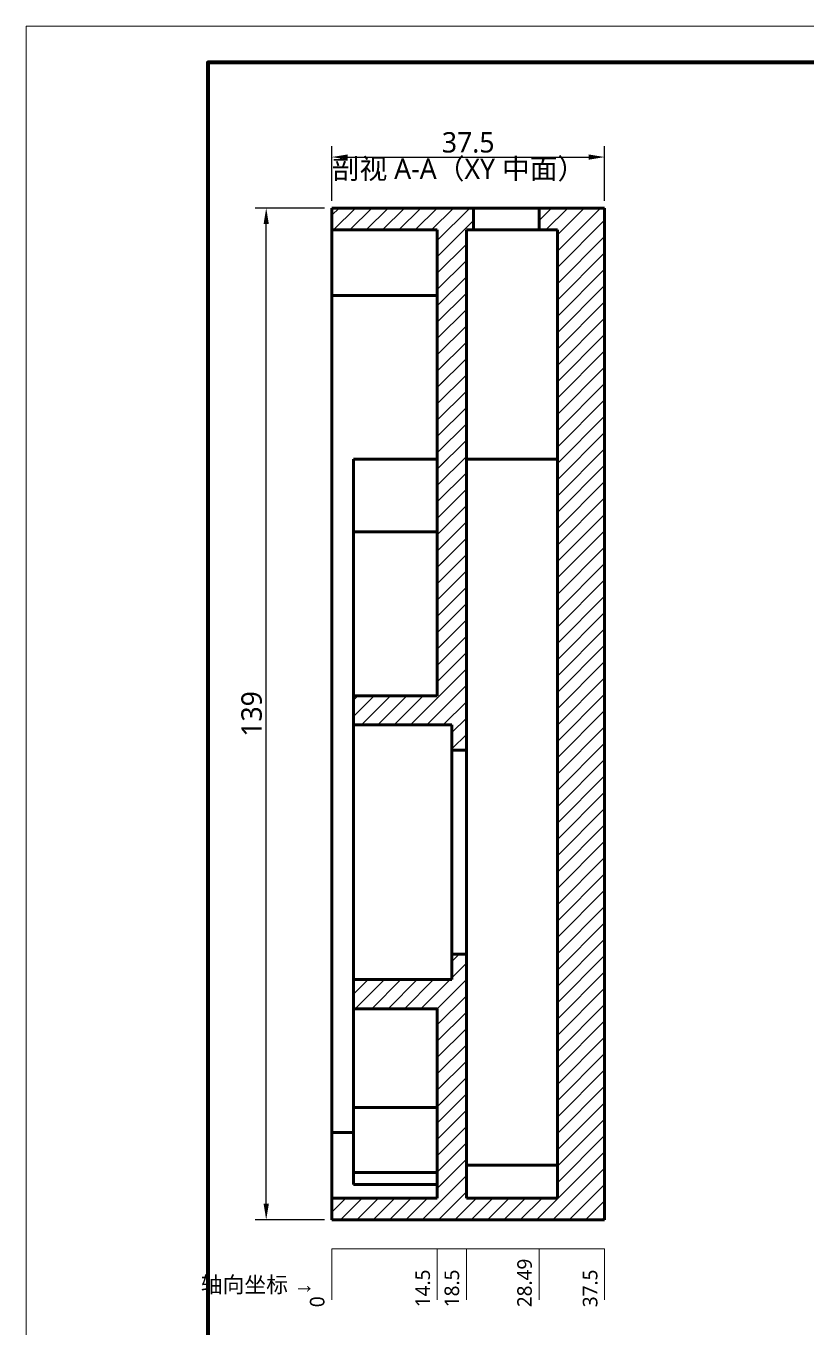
# Model space of a CAD drawing. Header units: millimetres. Extents: x 0 to 420, y 0 to 297.
# Drawn here: x 0 to 107.3, y 118.1 to 297 of the extents above; entities that cross this region are included whole.
import ezdxf

# ---------------------------------------------------------------- set-up
doc = ezdxf.new("R2010")
doc.units = ezdxf.units.MM
for name, color, linetype, lineweight in [('DIM', 3, 'CONTINUOUS', 18), ('FRAME', 7, 'CONTINUOUS', 70), ('HATCH', 8, 'CONTINUOUS', 13), ('TEXT', 7, 'CONTINUOUS', 25), ('VISIBLE', 7, 'CONTINUOUS', 50)]:
    doc.layers.add(name, color=color, linetype=linetype, lineweight=lineweight)
doc.styles.add('CJK', font='NotoSansCJK-Regular.ttc')
doc.dimstyles.new('GB', dxfattribs={"dimtxt": 2.8, "dimasz": 2.2, "dimexe": 1.5, "dimexo": 1, "dimgap": 0.6, "dimtad": 1, "dimlfac": 100, "dimzin": 12, "dimdsep": 46, "dimtxsty": 'CJK', "dimcen": 2.5, "dimazin": 3, "dimtfac": 0.5, "dimtmove": 2, "dimatfit": 3})

msp = doc.modelspace()

# ---------------------------------------------------------------- hatches: boundary and pattern name
at = {"layer": 'HATCH'}
h = msp.add_hatch(dxfattribs=at)
h.set_pattern_fill('ANSI31', scale=0.5)
h.paths.add_polyline_path([(58.5, 201), (58.5, 200.47118), (58.5, 199.94236), (58.5, 199.41353), (58.5, 198.88471), (58.5, 198.35589), (58.5, 197.82707), (58.70175, 197.5), (59.23058, 197.5), (59.7594, 197.5), (60.28822, 197.5), (60.5, 197.81704), (60.5, 198.34586), (60.5, 198.87469), (60.5, 199.40351), (60.5, 199.93233), (60.5, 200.46115), (60.5, 200.98997), (60.5, 201.5188), (60.5, 202.04762), (60.5, 202.57644), (60.5, 203.10526), (60.5, 203.63409), (60.5, 204.16291), (60.5, 204.69173), (60.5, 205.22055), (60.5, 205.74937), (60.5, 206.2782), (60.5, 206.80702), (60.5, 207.33584), (60.5, 207.86466), (60.5, 208.39348), (60.5, 208.92231), (60.5, 209.45113), (60.5, 209.97995), (60.5, 210.50877), (60.5, 211.03759), (60.5, 211.56642), (60.5, 212.09524), (60.5, 212.62406), (60.5, 213.15288), (60.5, 213.6817), (60.5, 214.21053), (60.5, 214.73935), (60.5, 215.26817), (60.5, 215.79699), (60.5, 216.32581), (60.5, 216.85464), (60.5, 217.38346), (60.5, 217.91228), (60.5, 218.4411), (60.5, 218.96992), (60.5, 219.49875), (60.5, 220.02757), (60.5, 220.55639), (60.5, 221.08521), (60.5, 221.61404), (60.5, 222.14286), (60.5, 222.67168), (60.5, 223.2005), (60.5, 223.72932), (60.5, 224.25815), (60.5, 224.78697), (60.5, 225.31579), (60.5, 225.84461), (60.5, 226.37343), (60.5, 226.90226), (60.5, 227.43108), (60.5, 227.9599), (60.5, 228.48872), (60.5, 229.01754), (60.5, 229.54637), (60.5, 230.07519), (60.5, 230.60401), (60.5, 231.13283), (60.5, 231.66165), (60.5, 232.19048), (60.5, 232.7193), (60.5, 233.24812), (60.5, 233.77694), (60.5, 234.30576), (60.5, 234.83459), (60.5, 235.36341), (60.5, 235.89223), (60.5, 236.42105), (60.5, 236.94987), (60.5, 237.4787), (60.5, 238.00752), (60.5, 238.53634), (60.5, 239.06516), (60.5, 239.59398), (60.5, 240.12281), (60.5, 240.65163), (60.5, 241.18045), (60.5, 241.70927), (60.5, 242.2381), (60.5, 242.76692), (60.5, 243.29574), (60.5, 243.82456), (60.5, 244.35338), (60.5, 244.88221), (60.5, 245.41103), (60.5, 245.93985), (60.5, 246.46867), (60.5, 246.99749), (60.5, 247.52632), (60.5, 248.05514), (60.5, 248.58396), (60.5, 249.11278), (60.5, 249.6416), (60.5, 250.17043), (60.5, 250.69925), (60.5, 251.22807), (60.5, 251.75689), (60.5, 252.28571), (60.5, 252.81454), (60.5, 253.34336), (60.5, 253.87218), (60.5, 254.401), (60.5, 254.92982), (60.5, 255.45865), (60.5, 255.98747), (60.5, 256.51629), (60.5, 257.04511), (60.5, 257.57393), (60.5, 258.10276), (60.5, 258.63158), (60.5, 259.1604), (60.5, 259.68922), (60.5, 260.21805), (60.5, 260.74687), (60.5, 261.27569), (60.5, 261.80451), (60.5, 262.33333), (60.5, 262.86216), (60.5, 263.39098), (60.5, 263.9198), (60.5, 264.44862), (60.5, 264.97744), (60.5, 265.50627), (60.5, 266.03509), (60.5, 266.56391), (60.5, 267.09273), (60.5, 267.62155), (60.5, 268.15038), (60.5, 268.6792), (60.70802, 269), (61.23684, 269), (61.5, 269.26566), (61.5, 269.79449), (61.5, 270.32331), (61.5, 270.85213), (61.5, 271.38095), (61.5, 271.90977), (61.0614, 272), (60.53258, 272), (60.00376, 272), (59.47494, 272), (58.94612, 272), (58.41729, 272), (57.88847, 272), (57.35965, 272), (56.83083, 272), (56.30201, 272), (55.77318, 272), (55.24436, 272), (54.71554, 272), (54.18672, 272), (53.65789, 272), (53.12907, 272), (52.60025, 272), (52.07143, 272), (51.54261, 272), (51.01378, 272), (50.48496, 272), (49.95614, 272), (49.42732, 272), (48.8985, 272), (48.36967, 272), (47.84085, 272), (47.31203, 272), (46.78321, 272), (46.25439, 272), (45.72556, 272), (45.19674, 272), (44.66792, 272), (44.1391, 272), (43.61028, 272), (43.08145, 272), (42.55263, 272), (42.02381, 272), (42, 271.49499), (42, 270.96617), (42, 270.43734), (42, 269.90852), (42, 269.3797), (42.14912, 269), (42.67794, 269), (43.20677, 269), (43.73559, 269), (44.26441, 269), (44.79323, 269), (45.32206, 269), (45.85088, 269), (46.3797, 269), (46.90852, 269), (47.43734, 269), (47.96617, 269), (48.49499, 269), (49.02381, 269), (49.55263, 269), (50.08145, 269), (50.61028, 269), (51.1391, 269), (51.66792, 269), (52.19674, 269), (52.72556, 269), (53.25439, 269), (53.78321, 269), (54.31203, 269), (54.84085, 269), (55.36967, 269), (55.8985, 269), (56.42732, 269), (56.5, 268.54386), (56.5, 268.01504), (56.5, 267.48622), (56.5, 266.95739), (56.5, 266.42857), (56.5, 265.89975), (56.5, 265.37093), (56.5, 264.84211), (56.5, 264.31328), (56.5, 263.78446), (56.5, 263.25564), (56.5, 262.72682), (56.5, 262.19799), (56.5, 261.66917), (56.5, 261.14035), (56.5, 260.61153), (56.5, 260.08271), (56.5, 259.55388), (56.5, 259.02506), (56.5, 258.49624), (56.5, 257.96742), (56.5, 257.4386), (56.5, 256.90977), (56.5, 256.38095), (56.5, 255.85213), (56.5, 255.32331), (56.5, 254.79449), (56.5, 254.26566), (56.5, 253.73684), (56.5, 253.20802), (56.5, 252.6792), (56.5, 252.15038), (56.5, 251.62155), (56.5, 251.09273), (56.5, 250.56391), (56.5, 250.03509), (56.5, 249.50627), (56.5, 248.97744), (56.5, 248.44862), (56.5, 247.9198), (56.5, 247.39098), (56.5, 246.86216), (56.5, 246.33333), (56.5, 245.80451), (56.5, 245.27569), (56.5, 244.74687), (56.5, 244.21805), (56.5, 243.68922), (56.5, 243.1604), (56.5, 242.63158), (56.5, 242.10276), (56.5, 241.57393), (56.5, 241.04511), (56.5, 240.51629), (56.5, 239.98747), (56.5, 239.45865), (56.5, 238.92982), (56.5, 238.401), (56.5, 237.87218), (56.5, 237.34336), (56.5, 236.81454), (56.5, 236.28571), (56.5, 235.75689), (56.5, 235.22807), (56.5, 234.69925), (56.5, 234.17043), (56.5, 233.6416), (56.5, 233.11278), (56.5, 232.58396), (56.5, 232.05514), (56.5, 231.52632), (56.5, 230.99749), (56.5, 230.46867), (56.5, 229.93985), (56.5, 229.41103), (56.5, 228.88221), (56.5, 228.35338), (56.5, 227.82456), (56.5, 227.29574), (56.5, 226.76692), (56.5, 226.2381), (56.5, 225.70927), (56.5, 225.18045), (56.5, 224.65163), (56.5, 224.12281), (56.5, 223.59398), (56.5, 223.06516), (56.5, 222.53634), (56.5, 222.00752), (56.5, 221.4787), (56.5, 220.94987), (56.5, 220.42105), (56.5, 219.89223), (56.5, 219.36341), (56.5, 218.83459), (56.5, 218.30576), (56.5, 217.77694), (56.5, 217.24812), (56.5, 216.7193), (56.5, 216.19048), (56.5, 215.66165), (56.5, 215.13283), (56.5, 214.60401), (56.5, 214.07519), (56.5, 213.54637), (56.5, 213.01754), (56.5, 212.48872), (56.5, 211.9599), (56.5, 211.43108), (56.5, 210.90226), (56.5, 210.37343), (56.5, 209.84461), (56.5, 209.31579), (56.5, 208.78697), (56.5, 208.25815), (56.5, 207.72932), (56.5, 207.2005), (56.5, 206.67168), (56.5, 206.14286), (56.5, 205.61404), (56.5, 205.08521), (56.05639, 205), (55.52757, 205), (54.99875, 205), (54.46992, 205), (53.9411, 205), (53.41228, 205), (52.88346, 205), (52.35464, 205), (51.82581, 205), (51.29699, 205), (50.76817, 205), (50.23935, 205), (49.71053, 205), (49.1817, 205), (48.65288, 205), (48.12406, 205), (47.59524, 205), (47.06642, 205), (46.53759, 205), (46.00877, 205), (45.47995, 205), (45, 204.95113), (45, 204.42231), (45, 203.89348), (45, 203.36466), (45, 202.83584), (45, 202.30702), (45, 201.7782), (45, 201.24937), (45.27945, 201), (45.80827, 201), (46.33709, 201), (46.86591, 201), (47.39474, 201), (47.92356, 201), (48.45238, 201), (48.9812, 201), (49.51003, 201), (50.03885, 201), (50.56767, 201), (51.09649, 201), (51.62531, 201), (52.15414, 201), (52.68296, 201), (53.21178, 201), (53.7406, 201), (54.26942, 201), (54.79825, 201), (55.32707, 201), (55.85589, 201), (56.38471, 201), (56.91353, 201), (57.44236, 201), (57.97118, 201), (58.5, 201)])
h = msp.add_hatch(dxfattribs=at)
h.set_pattern_fill('ANSI31', scale=0.5)
h.paths.add_polyline_path([(56.5, 136), (55.37714, 136), (54.25429, 136), (53.13143, 136), (52.00857, 136), (50.88571, 136), (49.76286, 136), (48.64, 136), (47.51714, 136), (46.39429, 136), (45.27143, 136), (44.14857, 136), (43.02571, 136), (42, 135.90286), (42, 134.78), (42, 133.65714), (42.46571, 133), (43.58857, 133), (44.71143, 133), (45.83429, 133), (46.95714, 133), (48.08, 133), (49.20286, 133), (50.32571, 133), (51.44857, 133), (52.57143, 133), (53.69429, 133), (54.81714, 133), (55.94, 133), (57.06286, 133), (58.18571, 133), (59.30857, 133), (60.43143, 133), (61.55429, 133), (62.67714, 133), (63.8, 133), (64.92286, 133), (66.04571, 133), (67.16857, 133), (68.29143, 133), (69.41429, 133), (70.53714, 133), (71.66, 133), (72.78286, 133), (73.90571, 133), (75.02857, 133), (76.15143, 133), (77.27429, 133), (78.39714, 133), (79.5, 133.02), (79.5, 134.14286), (79.5, 135.26571), (79.5, 136.38857), (79.5, 137.51143), (79.5, 138.63429), (79.5, 139.75714), (79.5, 140.88), (79.5, 142.00286), (79.5, 143.12571), (79.5, 144.24857), (79.5, 145.37143), (79.5, 146.49429), (79.5, 147.61714), (79.5, 148.74), (79.5, 149.86286), (79.5, 150.98571), (79.5, 152.10857), (79.5, 153.23143), (79.5, 154.35429), (79.5, 155.47714), (79.5, 156.6), (79.5, 157.72286), (79.5, 158.84571), (79.5, 159.96857), (79.5, 161.09143), (79.5, 162.21429), (79.5, 163.33714), (79.5, 164.46), (79.5, 165.58286), (79.5, 166.70571), (79.5, 167.82857), (79.5, 168.95143), (79.5, 170.07429), (79.5, 171.19714), (79.5, 172.32), (79.5, 173.44286), (79.5, 174.56571), (79.5, 175.68857), (79.5, 176.81143), (79.5, 177.93429), (79.5, 179.05714), (79.5, 180.18), (79.5, 181.30286), (79.5, 182.42571), (79.5, 183.54857), (79.5, 184.67143), (79.5, 185.79429), (79.5, 186.91714), (79.5, 188.04), (79.5, 189.16286), (79.5, 190.28571), (79.5, 191.40857), (79.5, 192.53143), (79.5, 193.65429), (79.5, 194.77714), (79.5, 195.9), (79.5, 197.02286), (79.5, 198.14571), (79.5, 199.26857), (79.5, 200.39143), (79.5, 201.51429), (79.5, 202.63714), (79.5, 203.76), (79.5, 204.88286), (79.5, 206.00571), (79.5, 207.12857), (79.5, 208.25143), (79.5, 209.37429), (79.5, 210.49714), (79.5, 211.62), (79.5, 212.74286), (79.5, 213.86571), (79.5, 214.98857), (79.5, 216.11143), (79.5, 217.23429), (79.5, 218.35714), (79.5, 219.48), (79.5, 220.60286), (79.5, 221.72571), (79.5, 222.84857), (79.5, 223.97143), (79.5, 225.09429), (79.5, 226.21714), (79.5, 227.34), (79.5, 228.46286), (79.5, 229.58571), (79.5, 230.70857), (79.5, 231.83143), (79.5, 232.95429), (79.5, 234.07714), (79.5, 235.2), (79.5, 236.32286), (79.5, 237.44571), (79.5, 238.56857), (79.5, 239.69143), (79.5, 240.81429), (79.5, 241.93714), (79.5, 243.06), (79.5, 244.18286), (79.5, 245.30571), (79.5, 246.42857), (79.5, 247.55143), (79.5, 248.67429), (79.5, 249.79714), (79.5, 250.92), (79.5, 252.04286), (79.5, 253.16571), (79.5, 254.28857), (79.5, 255.41143), (79.5, 256.53429), (79.5, 257.65714), (79.5, 258.78), (79.5, 259.90286), (79.5, 261.02571), (79.5, 262.14857), (79.5, 263.27143), (79.5, 264.39429), (79.5, 265.51714), (79.5, 266.64), (79.5, 267.76286), (79.5, 268.88571), (79.5, 270.00857), (79.5, 271.13143), (79.24571, 272), (78.12286, 272), (77, 272), (75.87714, 272), (74.75429, 272), (73.63143, 272), (72.50857, 272), (71.38571, 272), (70.49, 271.77286), (70.49, 270.65), (70.49, 269.52714), (71.08571, 269), (72.20857, 269), (73, 268.66857), (73, 267.54571), (73, 266.42286), (73, 265.3), (73, 264.17714), (73, 263.05429), (73, 261.93143), (73, 260.80857), (73, 259.68571), (73, 258.56286), (73, 257.44), (73, 256.31714), (73, 255.19429), (73, 254.07143), (73, 252.94857), (73, 251.82571), (73, 250.70286), (73, 249.58), (73, 248.45714), (73, 247.33429), (73, 246.21143), (73, 245.08857), (73, 243.96571), (73, 242.84286), (73, 241.72), (73, 240.59714), (73, 239.47429), (73, 238.35143), (73, 237.22857), (73, 236.10571), (73, 234.98286), (73, 233.86), (73, 232.73714), (73, 231.61429), (73, 230.49143), (73, 229.36857), (73, 228.24571), (73, 227.12286), (73, 226), (73, 224.87714), (73, 223.75429), (73, 222.63143), (73, 221.50857), (73, 220.38571), (73, 219.26286), (73, 218.14), (73, 217.01714), (73, 215.89429), (73, 214.77143), (73, 213.64857), (73, 212.52571), (73, 211.40286), (73, 210.28), (73, 209.15714), (73, 208.03429), (73, 206.91143), (73, 205.78857), (73, 204.66571), (73, 203.54286), (73, 202.42), (73, 201.29714), (73, 200.17429), (73, 199.05143), (73, 197.92857), (73, 196.80571), (73, 195.68286), (73, 194.56), (73, 193.43714), (73, 192.31429), (73, 191.19143), (73, 190.06857), (73, 188.94571), (73, 187.82286), (73, 186.7), (73, 185.57714), (73, 184.45429), (73, 183.33143), (73, 182.20857), (73, 181.08571), (73, 179.96286), (73, 178.84), (73, 177.71714), (73, 176.59429), (73, 175.47143), (73, 174.34857), (73, 173.22571), (73, 172.10286), (73, 170.98), (73, 169.85714), (73, 168.73429), (73, 167.61143), (73, 166.48857), (73, 165.36571), (73, 164.24286), (73, 163.12), (73, 161.99714), (73, 160.87429), (73, 159.75143), (73, 158.62857), (73, 157.50571), (73, 156.38286), (73, 155.26), (73, 154.13714), (73, 153.01429), (73, 151.89143), (73, 150.76857), (73, 149.64571), (73, 148.52286), (73, 147.4), (73, 146.27714), (73, 145.15429), (73, 144.03143), (73, 142.90857), (73, 141.78571), (73, 140.66286), (73, 139.54), (73, 138.41714), (73, 137.29429), (73, 136.17143), (72.04857, 136), (70.92571, 136), (69.80286, 136), (68.68, 136), (67.55714, 136), (66.43429, 136), (65.31143, 136), (64.18857, 136), (63.06571, 136), (61.94286, 136), (60.82, 136), (60.5, 136.80286), (60.5, 137.92571), (60.5, 139.04857), (60.5, 140.17143), (60.5, 141.29429), (60.5, 142.41714), (60.5, 143.54), (60.5, 144.66286), (60.5, 145.78571), (60.5, 146.90857), (60.5, 148.03143), (60.5, 149.15429), (60.5, 150.27714), (60.5, 151.4), (60.5, 152.52286), (60.5, 153.64571), (60.5, 154.76857), (60.5, 155.89143), (60.5, 157.01429), (60.5, 158.13714), (60.5, 159.26), (60.5, 160.38286), (60.5, 161.50571), (60.5, 162.62857), (60.5, 163.75143), (60.5, 164.87429), (60.5, 165.99714), (60.5, 167.12), (60.5, 168.24286), (60.5, 169.36571), (59.51143, 169.5), (58.5, 169.38857), (58.5, 168.26571), (58.5, 167.14286), (58.5, 166.02), (57.39714, 166), (56.27429, 166), (55.15143, 166), (54.02857, 166), (52.90571, 166), (51.78286, 166), (50.66, 166), (49.53714, 166), (48.41429, 166), (47.29143, 166), (46.16857, 166), (45.04571, 166), (45, 164.92286), (45, 163.8), (45, 162.67714), (45.44571, 162), (46.56857, 162), (47.69143, 162), (48.81429, 162), (49.93714, 162), (51.06, 162), (52.18286, 162), (53.30571, 162), (54.42857, 162), (55.55143, 162), (56.5, 161.82571), (56.5, 160.70286), (56.5, 159.58), (56.5, 158.45714), (56.5, 157.33429), (56.5, 156.21143), (56.5, 155.08857), (56.5, 153.96571), (56.5, 152.84286), (56.5, 151.72), (56.5, 150.59714), (56.5, 149.47429), (56.5, 148.35143), (56.5, 147.22857), (56.5, 146.10571), (56.5, 144.98286), (56.5, 143.86), (56.5, 142.73714), (56.5, 141.61429), (56.5, 140.49143), (56.5, 139.36857), (56.5, 138.24571), (56.5, 137.12286), (56.5, 136)])

# ---------------------------------------------------------------- linework, layer by layer
at = {"layer": 'DIM'}
for p, q in [((42, 129), (42, 122)), ((42, 129), (79.5, 129)), ((56.5, 129), (56.5, 122)), ((60.5, 129), (60.5, 122)), ((70.49, 129), (70.49, 122)), ((79.5, 129), (79.5, 122))]:
    msp.add_line(p, q, dxfattribs=at)
at = {"layer": 'FRAME', "lineweight": 18}
msp.add_lwpolyline([(0, 0), (420, 0), (420, 297), (0, 297)], close=True, dxfattribs=at)
at = {"layer": 'FRAME'}
msp.add_lwpolyline([(25, 5), (415, 5), (415, 292), (25, 292)], close=True, dxfattribs=at)
at = {"layer": 'VISIBLE'}
for points in [[(61.5, 272), (42, 272)], [(42, 272), (42, 269)], [(70.49, 272), (61.5, 272)], [(61.5, 272), (61.5, 269)], [(79.5, 272), (70.49, 272)], [(70.49, 272), (70.49, 269)], [(79.5, 272), (79.5, 133)], [(56.5, 269), (42, 269)], [(42, 268.97483), (42, 269)], [(42, 268.89948), (42, 268.97483)], [(42, 268.77435), (42, 268.89948)], [(42, 268.60016), (42, 268.77435)], [(42, 268.37786), (42, 268.60016)], [(42, 268.10872), (42, 268.37786)], [(56.5, 269), (56.5, 205)], [(61.5, 269), (60.5, 269)], [(60.5, 269), (60.5, 197.5)], [(61.5, 269), (70.49, 269)], [(70.49, 269), (61.5, 269)], [(73, 269), (70.49, 269)], [(73, 269), (73, 136)], [(42, 267.79423), (42, 268.10872)], [(42, 267.43615), (42, 267.79423)], [(42, 267.03648), (42, 267.43615)], [(42, 266.59747), (42, 267.03648)], [(42, 266.12155), (42, 266.59747)], [(42, 265.61141), (42, 266.12155)], [(42, 265.06988), (42, 265.61141)], [(42, 264.5), (42, 265.06988)], [(42, 263.90495), (42, 264.5)], [(42, 263.28807), (42, 263.90495)], [(42, 262.6528), (42, 263.28807)], [(42, 262.00269), (42, 262.6528)], [(42, 261.34138), (42, 262.00269)], [(42, 260.67257), (42, 261.34138)], [(42, 260), (42, 260.67257)], [(42, 260), (56.5, 260)], [(42, 260), (42, 145)], [(45, 237.5), (45, 237.49604)], [(51.14034, 237.5), (45, 237.5)], [(45, 237.49604), (45, 237.46733)], [(45, 237.46733), (45, 237.41103)], [(45, 237.41103), (45, 237.32744)], [(45, 237.32744), (45, 237.21702)], [(45, 237.21702), (45, 237.0804)], [(45, 237.0804), (45, 236.91832)], [(45, 236.91832), (45, 236.7317)], [(45, 236.7317), (45, 236.52156)], [(45, 236.52156), (45, 236.28907)], [(45, 236.28907), (45, 236.03553)], [(51.14034, 237.5), (56.5, 237.5)], [(73, 237.5), (60.5, 237.5)], [(45, 236.03553), (45, 235.76235)], [(45, 235.76235), (45, 235.47104)], [(45, 235.47104), (45, 235.16322)], [(45, 235.16322), (45, 234.84061)], [(45, 234.84061), (45, 234.50498)], [(45, 234.50498), (45, 234.15822)], [(45, 234.15822), (45, 233.80225)], [(45, 233.80225), (45, 233.43903)], [(45, 233.43903), (45, 233.0706)], [(45, 233.0706), (45, 232.699)], [(45, 232.699), (45, 232.3263)], [(45, 232.3263), (45, 230.1818)], [(45, 232.3263), (45, 231.95456)], [(45, 231.95456), (45, 231.58585)], [(45, 231.58585), (45, 231.22222)], [(45, 231.22222), (45, 230.86569)], [(45, 230.86569), (45, 230.51824)], [(45, 230.51824), (45, 230.1818)], [(45, 230.1818), (45, 229.85824)], [(45, 228.49354), (45, 229.87977)], [(45, 229.85824), (45, 229.54936)], [(45, 229.54936), (45, 229.25688)], [(45, 229.25688), (45, 228.98241)], [(45, 228.98241), (45, 228.7275)], [(45, 228.7275), (45, 228.49354)], [(45, 228.49354), (45, 228.28184)], [(45, 228.28184), (45, 228.09359)], [(45, 228.09359), (45, 227.92981)], [(45, 228.09359), (45, 200.03171)], [(45, 227.92981), (45, 227.79143)], [(45, 227.79143), (45, 227.67922)], [(45, 227.67922), (45, 227.59379)], [(45, 227.59379), (45, 227.53562)], [(45, 227.53562), (45, 227.50503)], [(45, 227.50503), (45, 227.5)], [(49.57896, 227.5), (45, 227.5)], [(49.57896, 227.5), (56.5, 227.5)], [(56.5, 205), (45, 205)], [(45, 205), (45, 201)], [(45, 201), (45, 200.96092)], [(45, 201), (58.5, 201)], [(45, 200.96092), (45, 200.84386)], [(45, 200.84386), (45, 200.64933)], [(45, 200.64933), (45, 200.37821)], [(45, 200.37821), (45, 200.03171)], [(58.5, 201), (58.5, 197.5)], [(45, 200.03171), (45, 199.61137)], [(45, 199.61137), (45, 199.11908)], [(45, 199.11908), (45, 198.55703)], [(45, 198.55703), (45, 197.92773)], [(45, 197.92773), (45, 197.23399)], [(45, 197.23399), (45, 196.47891)], [(58.5, 197.34363), (58.5, 197.5)], [(58.5, 197.5), (58.5, 197.46085)], [(58.5, 197.5), (60.5, 197.5)], [(58.5, 197.46085), (58.5, 197.34363)], [(58.5, 197.34363), (58.5, 197.14899)], [(58.5, 196.53223), (58.5, 197.14899)], [(58.5, 197.14899), (58.5, 196.87802)], [(58.5, 196.87802), (58.5, 196.53223)], [(60.5, 197.5), (60.5, 197.46085)], [(60.5, 197.46085), (60.5, 197.34363)], [(60.5, 197.34363), (60.5, 197.14899)], [(60.5, 197.14899), (60.5, 196.87802)], [(60.5, 196.87802), (60.5, 196.53223)], [(45, 196.47891), (45, 195.66587)], [(45, 195.66587), (45, 194.79849)], [(58.5, 196.53223), (58.5, 196.11356)], [(58.5, 196.11356), (58.5, 195.62436)], [(58.5, 195.06734), (58.5, 195.62436)], [(58.5, 195.62436), (58.5, 195.06734)], [(58.5, 195.06734), (58.5, 194.44564)], [(60.5, 196.53223), (60.5, 196.11356)], [(60.5, 196.11356), (60.5, 195.62436)], [(60.5, 195.62436), (60.5, 195.06734)], [(60.5, 195.06734), (60.5, 194.44564)], [(45, 194.79849), (45, 193.88065)], [(45, 193.88065), (45, 192.91644)], [(58.5, 194.44564), (58.5, 193.76273)], [(58.5, 193.02242), (58.5, 193.76273)], [(58.5, 193.76273), (58.5, 193.02242)], [(60.5, 194.44564), (60.5, 193.76273)], [(60.5, 193.76273), (60.5, 193.02242)], [(45, 192.91644), (45, 191.91018)], [(45, 191.91018), (45, 190.86636)], [(58.5, 193.02242), (58.5, 192.22886)], [(58.5, 192.22886), (58.5, 191.38648)], [(58.5, 191.38648), (58.5, 190.5)], [(60.5, 193.02242), (60.5, 192.22886)], [(60.5, 192.22886), (60.5, 191.38648)], [(60.5, 191.38648), (60.5, 190.5)], [(45, 190.86636), (45, 189.78964)], [(45, 189.78964), (45, 188.68482)], [(58.5, 190.5), (58.5, 189.57437)], [(60.5, 190.5), (60.5, 189.57437)], [(45, 188.68482), (45, 187.55685)], [(58.5, 189.57437), (58.5, 188.61477)], [(58.5, 187.62657), (58.5, 188.61477)], [(58.5, 188.61477), (58.5, 187.62657)], [(60.5, 189.57437), (60.5, 188.61477)], [(60.5, 188.61477), (60.5, 187.62657)], [(45, 187.55685), (45, 186.41076)], [(45, 186.41076), (45, 185.25167)], [(58.5, 187.62657), (58.5, 186.61529)], [(58.5, 186.61529), (58.5, 185.58659)], [(60.5, 187.62657), (60.5, 186.61529)], [(60.5, 186.61529), (60.5, 185.58659)], [(45, 185.25167), (45, 184.08476)], [(58.5, 185.58659), (58.5, 184.54622)], [(58.5, 184.54622), (58.5, 183.5)], [(60.5, 185.58659), (60.5, 184.54622)], [(60.5, 184.54622), (60.5, 183.5)], [(45, 184.08476), (45, 182.91524)], [(45, 182.91524), (45, 181.74833)], [(58.5, 183.5), (58.5, 182.45378)], [(58.5, 182.45378), (58.5, 181.41341)], [(60.5, 183.5), (60.5, 182.45378)], [(60.5, 182.45378), (60.5, 181.41341)], [(45, 181.74833), (45, 180.58924)], [(58.5, 181.41341), (58.5, 180.38471)], [(60.5, 181.41341), (60.5, 180.38471)], [(45, 180.58924), (45, 179.44315)], [(45, 179.44315), (45, 178.31518)], [(58.5, 180.38471), (58.5, 179.37343)], [(58.5, 178.38523), (58.5, 179.37343)], [(58.5, 179.37343), (58.5, 178.38523)], [(60.5, 180.38471), (60.5, 179.37343)], [(60.5, 179.37343), (60.5, 178.38523)], [(45, 178.31518), (45, 177.21036)], [(45, 177.21036), (45, 176.13364)], [(58.5, 178.38523), (58.5, 177.42563)], [(58.5, 177.42563), (58.5, 176.5)], [(60.5, 178.38523), (60.5, 177.42563)], [(60.5, 177.42563), (60.5, 176.5)], [(45, 176.13364), (45, 175.08982)], [(58.5, 176.5), (58.5, 175.61352)], [(58.5, 175.61352), (58.5, 174.77114)], [(60.5, 176.5), (60.5, 175.61352)], [(60.5, 175.61352), (60.5, 174.77114)], [(45, 175.08982), (45, 174.08356)], [(45, 174.08356), (45, 173.11935)], [(58.5, 174.77114), (58.5, 173.97758)], [(58.5, 173.23727), (58.5, 173.97758)], [(58.5, 173.97758), (58.5, 173.23727)], [(60.5, 174.77114), (60.5, 173.97758)], [(60.5, 173.97758), (60.5, 173.23727)], [(45, 173.11935), (45, 172.20151)], [(45, 172.20151), (45, 171.33413)], [(58.5, 173.23727), (58.5, 172.55436)], [(58.5, 172.55436), (58.5, 171.93266)], [(58.5, 171.37564), (58.5, 171.93266)], [(58.5, 171.93266), (58.5, 171.37564)], [(60.5, 173.23727), (60.5, 172.55436)], [(60.5, 172.55436), (60.5, 171.93266)], [(60.5, 171.93266), (60.5, 171.37564)], [(45, 171.33413), (45, 170.52109)], [(45, 170.52109), (45, 169.76601)], [(58.5, 171.37564), (58.5, 170.88644)], [(58.5, 170.88644), (58.5, 170.46777)], [(58.5, 169.85101), (58.5, 170.46777)], [(58.5, 170.46777), (58.5, 170.12198)], [(58.5, 170.12198), (58.5, 169.85101)], [(60.5, 171.37564), (60.5, 170.88644)], [(60.5, 170.88644), (60.5, 170.46777)], [(60.5, 170.46777), (60.5, 170.12198)], [(60.5, 170.12198), (60.5, 169.85101)], [(45, 169.76601), (45, 169.07227)], [(45, 169.07227), (45, 168.44297)], [(45, 168.44297), (45, 167.88092)], [(58.5, 169.85101), (58.5, 169.65637)], [(58.5, 169.5), (58.5, 169.65637)], [(58.5, 169.65637), (58.5, 169.53915)], [(58.5, 169.53915), (58.5, 169.5)], [(60.5, 169.5), (58.5, 169.5)], [(58.5, 169.5), (58.5, 166)], [(60.5, 169.85101), (60.5, 169.65637)], [(60.5, 169.65637), (60.5, 169.53915)], [(60.5, 169.53915), (60.5, 169.5)], [(60.5, 169.5), (60.5, 136)], [(45, 167.88092), (45, 167.38863)], [(45, 167.38863), (45, 166.96829)], [(45, 166.96829), (45, 166.62179)], [(45, 148.44747), (45, 166.96829)], [(45, 166.62179), (45, 166.35067)], [(45, 166.35067), (45, 166.15614)], [(45, 166.15614), (45, 166.03908)], [(45, 166.03908), (45, 166)], [(58.5, 166), (45, 166)], [(45, 166), (45, 162)], [(56.5, 162), (45, 162)], [(56.5, 162), (56.5, 136)], [(56.5, 148.44747), (45, 148.44747)], [(45, 148.21075), (45, 148.44747)], [(45, 147.95387), (45, 148.21075)], [(45, 147.67824), (45, 147.95387)], [(45, 147.38534), (45, 147.67824)], [(45, 147.07678), (45, 147.38534)], [(45, 146.75422), (45, 147.07678)], [(45, 146.41942), (45, 146.75422)], [(45, 145), (42, 145)], [(42, 144.32743), (42, 145)], [(45, 146.07419), (45, 146.41942)], [(45, 145.72041), (45, 146.07419)], [(45, 145.36001), (45, 145.72041)], [(45, 144.99493), (45, 145.36001)], [(45, 144.62717), (45, 144.99493)], [(42, 143.65862), (42, 144.32743)], [(42, 142.99731), (42, 143.65862)], [(45, 144.25872), (45, 144.62717)], [(45, 143.89157), (45, 144.25872)], [(45, 143.52773), (45, 143.89157)], [(45, 143.16918), (45, 143.52773)], [(45, 142.81784), (45, 143.16918)], [(42, 142.3472), (42, 142.99731)], [(42, 141.71193), (42, 142.3472)], [(42, 141.09505), (42, 141.71193)], [(45, 142.47565), (45, 142.81784)], [(45, 142.14445), (45, 142.47565)], [(45, 141.82604), (45, 142.14445)], [(45, 141.52216), (45, 141.82604)], [(45, 141.23444), (45, 141.52216)], [(42, 140.5), (42, 141.09505)], [(42, 139.93012), (42, 140.5)], [(42, 139.38859), (42, 139.93012)], [(45, 140.96447), (45, 141.23444)], [(45, 137.87722), (45, 141.23444)], [(45, 140.71369), (45, 140.96447)], [(45, 140.48348), (45, 140.71369)], [(45, 140.27508), (45, 140.48348)], [(45, 140.08963), (45, 140.27508)], [(45, 139.92813), (45, 140.08963)], [(45, 139.79146), (45, 139.92813)], [(45, 139.68036), (45, 139.79146)], [(45, 139.59544), (45, 139.68036)], [(45, 139.53716), (45, 139.59544)], [(45, 139.50583), (45, 139.53716)], [(45, 139.5), (45, 139.50583)], [(60.5, 140.5), (73, 140.5)], [(42, 138.87845), (42, 139.38859)], [(42, 138.40253), (42, 138.87845)], [(42, 137.96352), (42, 138.40253)], [(42, 137.56385), (42, 137.96352)], [(52.53081, 139.5), (45, 139.5)], [(45, 137.87722), (56.5, 137.87722)], [(52.53081, 139.5), (56.5, 139.5)], [(42, 137.20577), (42, 137.56385)], [(42, 136.89128), (42, 137.20577)], [(42, 136.62214), (42, 136.89128)], [(42, 136.39984), (42, 136.62214)], [(42, 136.22565), (42, 136.39984)], [(42, 136.10052), (42, 136.22565)], [(42, 136.02517), (42, 136.10052)], [(42, 136), (42, 136.02517)], [(42, 136), (56.5, 136)], [(42, 136), (42, 133)], [(60.5, 136), (73, 136)], [(42, 133), (79.5, 133)]]:
    msp.add_lwpolyline(points, dxfattribs=at)

# ---------------------------------------------------------------- texts
at = {"layer": 'DIM', "style": 'CJK'}
for s, p in [('28.49', (69.49, 121)), ('14.5', (55.5, 121)), ('18.5', (59.5, 121)), ('37.5', (78.5, 121)), ('0', (41, 121))]:
    msp.add_text(s, height=2, rotation=90, dxfattribs=at).set_placement(p)
msp.add_text('轴向坐标 →', height=2.2, dxfattribs=at).set_placement((24, 123))
at = {"layer": 'TEXT', "style": 'CJK'}
msp.add_text('剖视 A-A（XY 中面）', height=2.8, dxfattribs=at).set_placement((42, 276))

# ---------------------------------------------------------------- dimensions: what is measured, and where the dimension line sits
at = {"layer": 'DIM'}
msp.add_linear_dim(base=(42, 279), p1=(42, 272), p2=(79.5, 272), text='37.5', dimstyle='GB', dxfattribs=at).render()
msp.add_linear_dim(base=(33, 133), p1=(42, 133), p2=(42, 272), angle=90, text='139', dimstyle='GB', dxfattribs=at).render()

doc.saveas('drawing.dxf')
